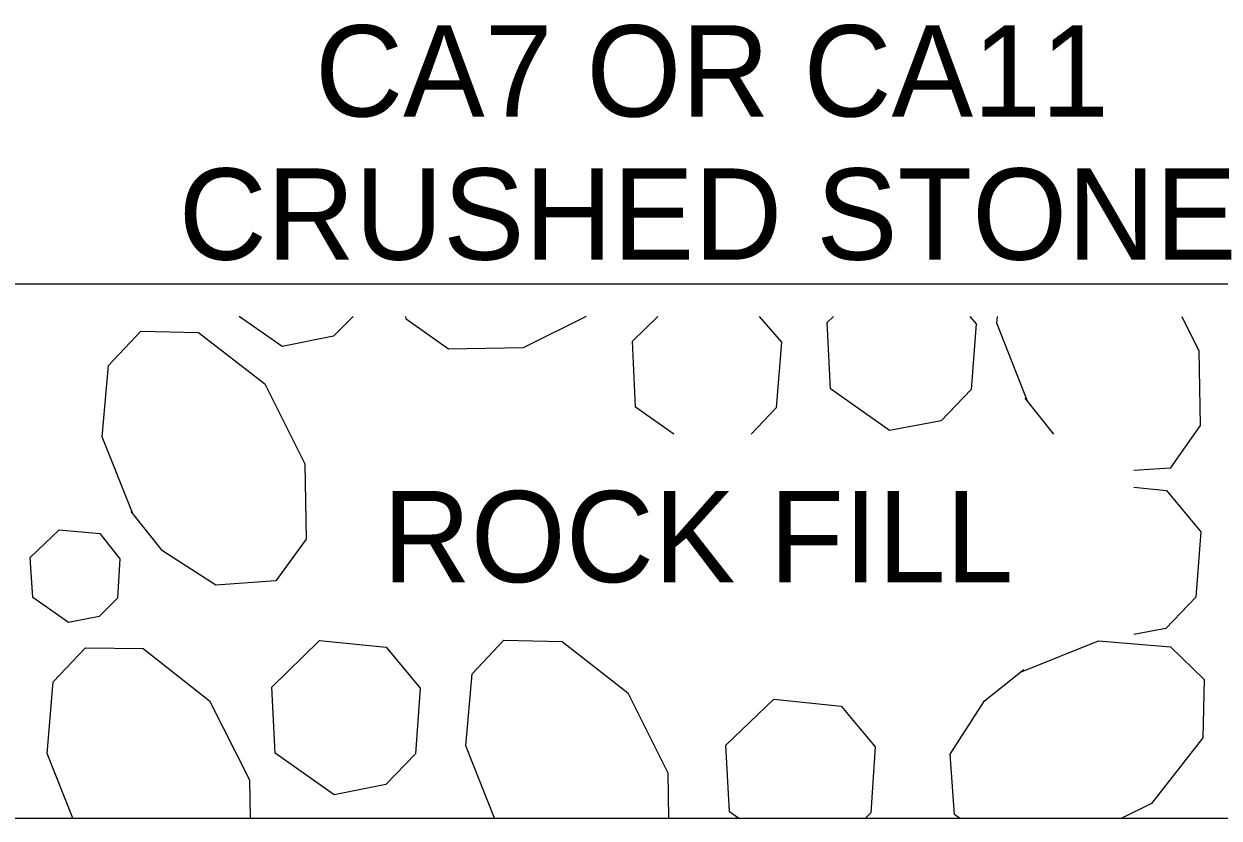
# Model space of a CAD drawing. Extents: x 0 to 2.83, y -0.06 to 1.83.
# Drawn here: x 1.8832 to 2.0675, y 0.8291 to 0.9515 of the extents above; entities that cross this region are included whole.
import ezdxf

# ---------------------------------------------------------------- set-up
doc = ezdxf.new("R2010")
doc.units = 0
doc.layers.add('Default', color=7, linetype='Continuous')
doc.layers.add('RD_Pr_Roadway_Notes', color=7, linetype='Continuous')

msp = doc.modelspace()

# ---------------------------------------------------------------- linework, layer by layer
at = {"layer": 'Default'}
for p, q in [((1.42111, 0.91144), (2.59919, 0.91144)), ((1.42111, 0.82906), (2.59919, 0.82906)), ((1.42111, 0.82906), (2.59919, 0.82906))]:
    msp.add_line(p, q, dxfattribs=at)
for points in [[(1.92301, 0.90177), (1.91642, 0.90644)], [(1.93396, 0.90644), (1.93096, 0.90338), (1.92301, 0.90177)], [(1.9699, 0.90644), (1.96018, 0.90158), (1.94865, 0.9014), (1.94212, 0.90603), (1.94209, 0.90644)], [(1.98343, 0.88825), (1.9775, 0.89241), (1.97703, 0.90263), (1.98094, 0.90644)], [(1.99656, 0.90644), (2.00001, 0.90244), (1.99916, 0.89231), (1.99535, 0.88825)], [(2.01666, 0.88882), (2.00758, 0.89525), (2.00702, 0.90547), (2.00801, 0.90644)], [(2.02903, 0.90644), (2.03, 0.90527), (2.02924, 0.89515), (2.02461, 0.89033), (2.01666, 0.88882)], [(2.03795, 0.89335), (2.03322, 0.90537), (2.03331, 0.90644)], [(2.0617, 0.90644), (2.06434, 0.90111), (2.06453, 0.88958), (2.0599, 0.88305), (2.05434, 0.88265)], [(1.90003, 0.87586), (1.8953, 0.88786), (1.89624, 0.89884), (1.90126, 0.90414), (1.91015, 0.90395), (1.92036, 0.89601), (1.92651, 0.8837), (1.9267, 0.87207), (1.92207, 0.86564), (1.91279, 0.86498), (1.90456, 0.87027), (1.89974, 0.87633)], [(2.04201, 0.88825), (2.03757, 0.89382)], [(2.05434, 0.88008), (2.05936, 0.87958), (2.06466, 0.87323), (2.0639, 0.86311), (2.05926, 0.85829), (2.05434, 0.85735)], [(1.89006, 0.85921), (1.88457, 0.86308), (1.88419, 0.86923), (1.88867, 0.87349), (1.89491, 0.87293), (1.89801, 0.86904), (1.89762, 0.86299), (1.89479, 0.86015), (1.89006, 0.85921)], [(1.89074, 0.82906), (1.88678, 0.83902), (1.88772, 0.85009), (1.89271, 0.85529), (1.9016, 0.8552), (1.91182, 0.84715), (1.91799, 0.83496), (1.91809, 0.82906)], [(1.93106, 0.83262), (1.92197, 0.83905), (1.92141, 0.84927), (1.92878, 0.85646), (1.93906, 0.85541), (1.94429, 0.84908), (1.9436, 0.83895), (1.939, 0.83423), (1.93106, 0.83262)], [(1.95575, 0.82906), (1.95136, 0.84021), (1.9523, 0.85129), (1.95722, 0.85649), (1.96621, 0.8563), (1.97633, 0.84836), (1.98249, 0.83605), (1.9826, 0.82906)], [(2.03687, 0.85157), (2.04889, 0.85639), (2.05995, 0.85545), (2.06516, 0.85043), (2.06497, 0.84144), (2.05702, 0.83132), (2.05249, 0.82906)], [(2.02745, 0.82906), (2.02666, 0.82962), (2.02599, 0.8389), (2.0313, 0.84713), (2.03735, 0.85195)], [(1.99336, 0.82906), (1.992, 0.83001), (1.99143, 0.84028), (1.99882, 0.8474), (2.00922, 0.84634), (2.01446, 0.84003), (2.01377, 0.82987), (2.01297, 0.82906)]]:
    msp.add_lwpolyline(points, dxfattribs=at)

# ---------------------------------------------------------------- texts
at = {"layer": 'RD_Pr_Roadway_Notes'}
for s, p in [('CA7 OR CA11', (1.92809, 0.93726)), ('CRUSHED STONE', (1.90706, 0.91518)), ('ROCK FILL', (1.93851, 0.86544))]:
    msp.add_text(s, height=0.014074, dxfattribs=at).set_placement(p)

doc.saveas('drawing.dxf')
